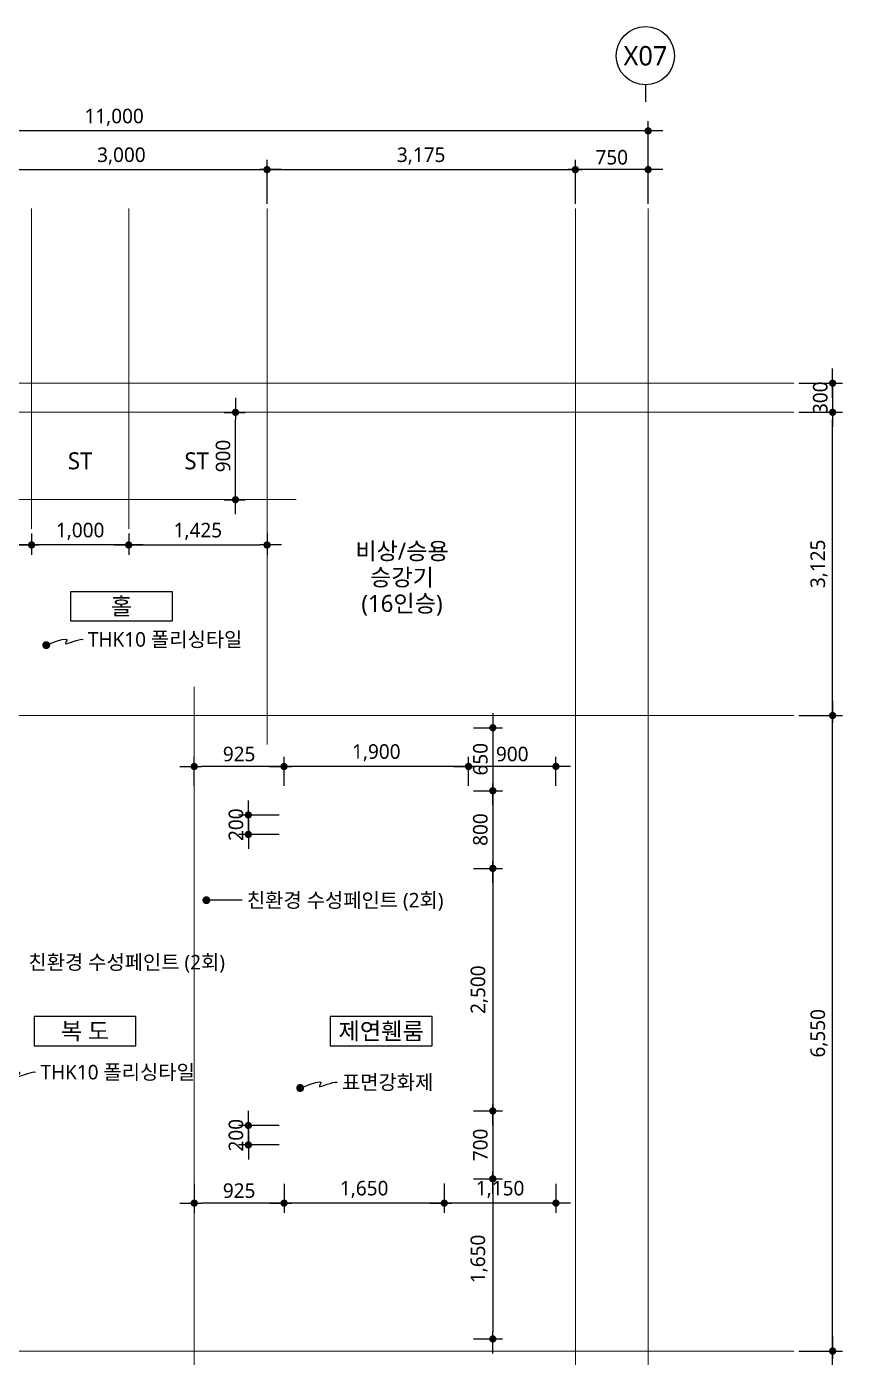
# Model space of a CAD drawing. Header units: millimetres. Extents: x 3320976 to 3527701, y 1183647 to 1243117.
# Drawn here: x 3472438 to 3480839, y 1228565 to 1242280 of the extents above; entities that cross this region are included whole.
import ezdxf
from ezdxf.enums import TextEntityAlignment as Align

# ---------------------------------------------------------------- set-up
doc = ezdxf.new("R2010")
doc.units = ezdxf.units.MM
doc.header["$MEASUREMENT"] = 0
doc.linetypes.add('CEN', pattern=[62, 60, -1, 0, -1])
doc.layers.get('0').update_dxf_attribs({"linetype": 'CONTINUOUS'})
for name, color, linetype, lineweight in [('A-AXIS-BUBL', 7, 'CONTINUOUS', 25), ('A-CNTL', 1, 'CEN', 15), ('A-DIMS', 7, 'CONTINUOUS', 25), ('A-MKXS-LEAD', 7, 'CONTINUOUS', 25), ('A-MKXS-TEXT1', 3, 'CONTINUOUS', 25), ('A-MKXX-NAME', 3, 'CONTINUOUS', 25), ('A-MKXX-SYMB', 7, 'CONTINUOUS', 25), ('A-XXXX-TXT2', 3, 'CONTINUOUS', 25)]:
    doc.layers.add(name, color=color, linetype=linetype, lineweight=lineweight)
doc.styles.add('HY울릉도L', font='')
doc.styles.add('맑은고딕', font='malgun.ttf')
doc.styles.get('HY울릉도L').set_extended_font_data('HYwulM')
doc.dimstyles.new('CDIM', dxfattribs={"dimtxt": 3, "dimasz": 1.5, "dimexe": 2, "dimexo": 1, "dimgap": 1, "dimtad": 1, "dimdec": 0, "dimrnd": 0.5, "dimzin": 0, "dimdsep": 32, "dimlunit": 6, "dimtxsty": 'HY울릉도L', "dimblk1": '_CIDOT', "dimblk2": '_CIDOT', "dimsah": 1, "dimcen": 5.5, "dimclrd": 2, "dimclre": 2, "dimclrt": 7, "dimadec": 0, "dimazin": 0, "dimtfac": 1, "dimtdec": 0, "dimtix": 1, "dimtmove": 2, "dimatfit": 1, "dimldrblk": '_CIDOT', "dimfxl": 1, "dimtolj": 1, "dimtzin": 0, "dimlwd": -1, "dimarcsym": 0})

# ---------------------------------------------------------------- blocks, each defined once
blk = doc.blocks.new('_CIDOT')
at = {"color": 0, "linetype": 'ByBlock'}
blk.add_line((2, 0), (-1, 0), dxfattribs=at)
at = {"color": 0, "linetype": 'ByBlock', "const_width": 0.5}
blk.add_lwpolyline([(-0.25, 0, 1), (0.25, 0, 1)], format="xyb", close=True, dxfattribs=at)
blk = doc.blocks.new('*D137')
at = {"layer": 'A-DIMS', "lineweight": -2, "transparency": 16777216}
for p, q in [((-10975, 14850), (-10975, 15700)), ((25, 14850), (25, 15700))]:
    blk.add_line(p, q, dxfattribs=at)
at = {"layer": 'A-DIMS', "transparency": 16777216}
blk.add_line((-50, 15600), (-10900, 15600), dxfattribs=at)
at = {"layer": 'A-DIMS', "transparency": 16777216, "xscale": 75, "yscale": 75, "zscale": 75, "rotation": 180}
blk.add_blockref('_CIDOT', (-10975, 15600), dxfattribs=at)
at = {"layer": 'A-DIMS', "transparency": 16777216, "xscale": 75, "yscale": 75, "zscale": 75}
blk.add_blockref('_CIDOT', (25, 15600), dxfattribs=at)
at = {"layer": 'A-DIMS', "color": 3, "transparency": 16777216, "insert": (-5475, 15740), "char_height": 150, "attachment_point": 5, "style": '맑은고딕'}
blk.add_mtext('\\A1;11,000', dxfattribs=at)
blk = doc.blocks.new('*D141')
at = {"layer": 'A-DIMS', "lineweight": -2, "transparency": 16777216}
for p, q in [((1575, 9575), (2025, 9575)), ((1575, 3025), (2025, 3025))]:
    blk.add_line(p, q, dxfattribs=at)
at = {"layer": 'A-DIMS', "transparency": 16777216}
blk.add_line((1925, 3100), (1925, 9500), dxfattribs=at)
at = {"layer": 'A-DIMS', "transparency": 16777216, "xscale": 75, "yscale": 75, "zscale": 75}
for p, rotation in [((1925, 9575), 90), ((1925, 3025), 270)]:
    blk.add_blockref('_CIDOT', p, dxfattribs=dict(at, rotation=rotation))
at = {"layer": 'A-DIMS', "color": 3, "transparency": 16777216, "insert": (1785, 6300), "char_height": 150, "attachment_point": 5, "rotation": 90, "style": '맑은고딕'}
blk.add_mtext('\\A1;6,550', dxfattribs=at)
blk = doc.blocks.new('*D142')
at = {"layer": 'A-DIMS', "lineweight": -2, "transparency": 16777216}
for p, q in [((1575, 3025), (2025, 3025)), ((1575, 0), (2025, 0))]:
    blk.add_line(p, q, dxfattribs=at)
at = {"layer": 'A-DIMS', "transparency": 16777216}
blk.add_line((1925, 75), (1925, 2950), dxfattribs=at)
at = {"layer": 'A-DIMS', "transparency": 16777216, "xscale": 75, "yscale": 75, "zscale": 75}
for p, rotation in [((1925, 3025), 90), ((1925, 0), 270)]:
    blk.add_blockref('_CIDOT', p, dxfattribs=dict(at, rotation=rotation))
at = {"layer": 'A-DIMS', "color": 3, "transparency": 16777216, "insert": (1785, 1512), "char_height": 150, "attachment_point": 5, "rotation": 90, "style": '맑은고딕'}
blk.add_mtext('\\A1;3,025', dxfattribs=at)
blk = doc.blocks.new('*D147')
at = {"layer": 'A-DIMS', "transparency": 16777216}
for p, q in [((1925, 13075), (1925, 13150)), ((1925, 13000), (1925, 12700)), ((1925, 12625), (1925, 12550))]:
    blk.add_line(p, q, dxfattribs=at)
at = {"layer": 'A-DIMS', "lineweight": -2, "transparency": 16777216}
for p, q in [((1575, 13000), (2025, 13000)), ((1575, 12700), (2025, 12700))]:
    blk.add_line(p, q, dxfattribs=at)
at = {"layer": 'A-DIMS', "transparency": 16777216, "xscale": 75, "yscale": 75, "zscale": 75}
for p, rotation in [((1925, 13000), 270), ((1925, 12700), 90)]:
    blk.add_blockref('_CIDOT', p, dxfattribs=dict(at, rotation=rotation))
at = {"layer": 'A-DIMS', "color": 3, "transparency": 16777216, "insert": (1798, 12850), "char_height": 150, "attachment_point": 5, "rotation": 90, "style": '맑은고딕'}
blk.add_mtext('\\A1;300', dxfattribs=at)
blk = doc.blocks.new('*D148')
at = {"layer": 'A-DIMS', "lineweight": -2, "transparency": 16777216}
for p, q in [((1575, 12700), (2025, 12700)), ((1575, 9575), (2025, 9575))]:
    blk.add_line(p, q, dxfattribs=at)
at = {"layer": 'A-DIMS', "transparency": 16777216}
blk.add_line((1925, 9650), (1925, 12625), dxfattribs=at)
at = {"layer": 'A-DIMS', "transparency": 16777216, "xscale": 75, "yscale": 75, "zscale": 75}
for p, rotation in [((1925, 12700), 90), ((1925, 9575), 270)]:
    blk.add_blockref('_CIDOT', p, dxfattribs=dict(at, rotation=rotation))
at = {"layer": 'A-DIMS', "color": 3, "transparency": 16777216, "insert": (1785, 11138), "char_height": 150, "attachment_point": 5, "rotation": 90, "style": '맑은고딕'}
blk.add_mtext('\\A1;3,125', dxfattribs=at)
blk = doc.blocks.new('*D129')
at = {"layer": 'A-DIMS', "lineweight": -2, "transparency": 16777216}
for p, q in [((-725, 14849), (-725, 15301)), ((25, 14850), (25, 15301))]:
    blk.add_line(p, q, dxfattribs=at)
at = {"layer": 'A-DIMS', "transparency": 16777216}
blk.add_line((-50, 15201), (-650, 15201), dxfattribs=at)
at = {"layer": 'A-DIMS', "transparency": 16777216, "xscale": 75, "yscale": 75, "zscale": 75, "rotation": 180}
blk.add_blockref('_CIDOT', (-725, 15201), dxfattribs=at)
at = {"layer": 'A-DIMS', "transparency": 16777216, "xscale": 75, "yscale": 75, "zscale": 75}
blk.add_blockref('_CIDOT', (25, 15201), dxfattribs=at)
at = {"layer": 'A-DIMS', "color": 3, "transparency": 16777216, "insert": (-350, 15328), "char_height": 150, "attachment_point": 5, "style": '맑은고딕'}
blk.add_mtext('\\A1;750', dxfattribs=at)
blk = doc.blocks.new('*D130')
at = {"layer": 'A-DIMS', "lineweight": -2, "transparency": 16777216}
for p, q in [((-3900, 14849), (-3900, 15301)), ((-725, 14849), (-725, 15301))]:
    blk.add_line(p, q, dxfattribs=at)
at = {"layer": 'A-DIMS', "transparency": 16777216}
blk.add_line((-3825, 15201), (-800, 15201), dxfattribs=at)
at = {"layer": 'A-DIMS', "transparency": 16777216, "xscale": 75, "yscale": 75, "zscale": 75, "rotation": 180}
blk.add_blockref('_CIDOT', (-3900, 15201), dxfattribs=at)
at = {"layer": 'A-DIMS', "transparency": 16777216, "xscale": 75, "yscale": 75, "zscale": 75}
blk.add_blockref('_CIDOT', (-725, 15201), dxfattribs=at)
at = {"layer": 'A-DIMS', "color": 3, "transparency": 16777216, "insert": (-2313, 15341), "char_height": 150, "attachment_point": 5, "style": '맑은고딕'}
blk.add_mtext('\\A1;3,175', dxfattribs=at)
blk = doc.blocks.new('*D132')
at = {"layer": 'A-DIMS', "lineweight": -2, "transparency": 16777216}
for p, q in [((-6900, 14849), (-6900, 15301)), ((-3900, 14851), (-3900, 15301))]:
    blk.add_line(p, q, dxfattribs=at)
at = {"layer": 'A-DIMS', "transparency": 16777216}
blk.add_line((-6825, 15201), (-3975, 15201), dxfattribs=at)
at = {"layer": 'A-DIMS', "transparency": 16777216, "xscale": 75, "yscale": 75, "zscale": 75, "rotation": 180}
blk.add_blockref('_CIDOT', (-6900, 15201), dxfattribs=at)
at = {"layer": 'A-DIMS', "transparency": 16777216, "xscale": 75, "yscale": 75, "zscale": 75}
blk.add_blockref('_CIDOT', (-3900, 15201), dxfattribs=at)
at = {"layer": 'A-DIMS', "color": 3, "transparency": 16777216, "insert": (-5400, 15341), "char_height": 150, "attachment_point": 5, "style": '맑은고딕'}
blk.add_mtext('\\A1;3,000', dxfattribs=at)
blk = doc.blocks.new('*D89')
at = {"layer": 'A-DIMS', "lineweight": -2, "transparency": 16777216}
for p, q in [((3473489, 1237055), (3473489, 1236838)), ((3474914, 1237055), (3474914, 1236838))]:
    blk.add_line(p, q, dxfattribs=at)
at = {"layer": 'A-DIMS', "transparency": 16777216}
blk.add_line((3473564, 1236938), (3474839, 1236938), dxfattribs=at)
at = {"layer": 'A-DIMS', "transparency": 16777216, "xscale": 75, "yscale": 75, "zscale": 75, "rotation": 180}
blk.add_blockref('_CIDOT', (3473489, 1236938), dxfattribs=at)
at = {"layer": 'A-DIMS', "transparency": 16777216, "xscale": 75, "yscale": 75, "zscale": 75}
blk.add_blockref('_CIDOT', (3474914, 1236938), dxfattribs=at)
at = {"layer": 'A-DIMS', "color": 3, "transparency": 16777216, "insert": (3474201, 1237078), "char_height": 150, "attachment_point": 5, "style": '맑은고딕'}
blk.add_mtext('\\A1;1,425', dxfattribs=at)
blk = doc.blocks.new('*D90')
at = {"layer": 'A-DIMS', "lineweight": -2, "transparency": 16777216}
for p, q in [((3472489, 1237055), (3472489, 1236838)), ((3473489, 1237055), (3473489, 1236838))]:
    blk.add_line(p, q, dxfattribs=at)
at = {"layer": 'A-DIMS', "transparency": 16777216}
blk.add_line((3473414, 1236938), (3472564, 1236938), dxfattribs=at)
at = {"layer": 'A-DIMS', "transparency": 16777216, "xscale": 75, "yscale": 75, "zscale": 75, "rotation": 180}
blk.add_blockref('_CIDOT', (3472489, 1236938), dxfattribs=at)
at = {"layer": 'A-DIMS', "transparency": 16777216, "xscale": 75, "yscale": 75, "zscale": 75}
blk.add_blockref('_CIDOT', (3473489, 1236938), dxfattribs=at)
at = {"layer": 'A-DIMS', "color": 3, "transparency": 16777216, "insert": (3472989, 1237078), "char_height": 150, "attachment_point": 5, "style": '맑은고딕'}
blk.add_mtext('\\A1;1,000', dxfattribs=at)
blk = doc.blocks.new('*D91')
at = {"layer": 'A-DIMS', "lineweight": -2, "transparency": 16777216}
for p, q in [((3471914, 1237055), (3471914, 1236838)), ((3472489, 1237055), (3472489, 1236838))]:
    blk.add_line(p, q, dxfattribs=at)
at = {"layer": 'A-DIMS', "transparency": 16777216}
blk.add_line((3472414, 1236938), (3471989, 1236938), dxfattribs=at)
at = {"layer": 'A-DIMS', "transparency": 16777216, "xscale": 75, "yscale": 75, "zscale": 75, "rotation": 180}
blk.add_blockref('_CIDOT', (3471914, 1236938), dxfattribs=at)
at = {"layer": 'A-DIMS', "transparency": 16777216, "xscale": 75, "yscale": 75, "zscale": 75}
blk.add_blockref('_CIDOT', (3472489, 1236938), dxfattribs=at)
at = {"layer": 'A-DIMS', "color": 3, "transparency": 16777216, "insert": (3472201, 1237064), "char_height": 150, "attachment_point": 5, "style": '맑은고딕'}
blk.add_mtext('\\A1;575', dxfattribs=at)
blk = doc.blocks.new('*D92')
at = {"layer": 'A-DIMS', "lineweight": -2, "transparency": 16777216}
for p, q in [((3474471, 1238305), (3474689, 1238305)), ((3474471, 1237405), (3474689, 1237405))]:
    blk.add_line(p, q, dxfattribs=at)
at = {"layer": 'A-DIMS', "transparency": 16777216}
blk.add_line((3474589, 1237480), (3474589, 1238230), dxfattribs=at)
at = {"layer": 'A-DIMS', "transparency": 16777216, "xscale": 75, "yscale": 75, "zscale": 75}
for p, rotation in [((3474589, 1238305), 90), ((3474589, 1237405), 270)]:
    blk.add_blockref('_CIDOT', p, dxfattribs=dict(at, rotation=rotation))
at = {"layer": 'A-DIMS', "color": 3, "transparency": 16777216, "insert": (3474461, 1237855), "char_height": 150, "attachment_point": 5, "rotation": 90, "style": '맑은고딕'}
blk.add_mtext('\\A1;900', dxfattribs=at)
blk = doc.blocks.new('비상승용승강기16인승')
at = {"layer": 'A-MKXX-NAME', "style": '맑은고딕'}
for s, p in [('비상/승용', (0, 270)), ('승강기', (0, 0)), ('(16인승)', (0, -270))]:
    blk.add_text(s, height=175, dxfattribs=at).set_placement(p, align=Align.MIDDLE_CENTER)
blk = doc.blocks.new('*D587')
at = {"layer": 'A-DIMS', "lineweight": -2, "transparency": 16777216}
for p, q in [((3476989, 1234455), (3476989, 1234756)), ((3477889, 1234456), (3477889, 1234756))]:
    blk.add_line(p, q, dxfattribs=at)
at = {"layer": 'A-DIMS', "transparency": 16777216}
blk.add_line((3477814, 1234656), (3477064, 1234656), dxfattribs=at)
at = {"layer": 'A-DIMS', "transparency": 16777216, "xscale": 75, "yscale": 75, "zscale": 75, "rotation": 180}
blk.add_blockref('_CIDOT', (3476989, 1234656), dxfattribs=at)
at = {"layer": 'A-DIMS', "transparency": 16777216, "xscale": 75, "yscale": 75, "zscale": 75}
blk.add_blockref('_CIDOT', (3477889, 1234656), dxfattribs=at)
at = {"layer": 'A-DIMS', "color": 3, "transparency": 16777216, "insert": (3477439, 1234783), "char_height": 150, "attachment_point": 5, "style": '맑은고딕'}
blk.add_mtext('\\A1;900', dxfattribs=at)
blk = doc.blocks.new('*D588')
at = {"layer": 'A-DIMS', "lineweight": -2, "transparency": 16777216}
for p, q in [((3475089, 1234455), (3475089, 1234755)), ((3476989, 1234455), (3476989, 1234755))]:
    blk.add_line(p, q, dxfattribs=at)
at = {"layer": 'A-DIMS', "transparency": 16777216}
blk.add_line((3476914, 1234655), (3475164, 1234655), dxfattribs=at)
at = {"layer": 'A-DIMS', "transparency": 16777216, "xscale": 75, "yscale": 75, "zscale": 75, "rotation": 180}
blk.add_blockref('_CIDOT', (3475089, 1234655), dxfattribs=at)
at = {"layer": 'A-DIMS', "transparency": 16777216, "xscale": 75, "yscale": 75, "zscale": 75}
blk.add_blockref('_CIDOT', (3476989, 1234655), dxfattribs=at)
at = {"layer": 'A-DIMS', "color": 3, "transparency": 16777216, "insert": (3476039, 1234796), "char_height": 150, "attachment_point": 5, "style": '맑은고딕'}
blk.add_mtext('\\A1;1,900', dxfattribs=at)
blk = doc.blocks.new('*D589')
at = {"layer": 'A-DIMS', "lineweight": -2, "transparency": 16777216}
for p, q in [((3474164, 1234455), (3474164, 1234755)), ((3475089, 1234455), (3475089, 1234755))]:
    blk.add_line(p, q, dxfattribs=at)
at = {"layer": 'A-DIMS', "transparency": 16777216}
blk.add_line((3475014, 1234655), (3474239, 1234655), dxfattribs=at)
at = {"layer": 'A-DIMS', "transparency": 16777216, "xscale": 75, "yscale": 75, "zscale": 75, "rotation": 180}
blk.add_blockref('_CIDOT', (3474164, 1234655), dxfattribs=at)
at = {"layer": 'A-DIMS', "transparency": 16777216, "xscale": 75, "yscale": 75, "zscale": 75}
blk.add_blockref('_CIDOT', (3475089, 1234655), dxfattribs=at)
at = {"layer": 'A-DIMS', "color": 3, "transparency": 16777216, "insert": (3474626, 1234783), "char_height": 150, "attachment_point": 5, "style": '맑은고딕'}
blk.add_mtext('\\A1;925', dxfattribs=at)
blk = doc.blocks.new('*D590')
at = {"layer": 'A-DIMS', "lineweight": -2, "transparency": 16777216}
for p, q in [((3477039, 1235055), (3477339, 1235055)), ((3477039, 1234405), (3477339, 1234405))]:
    blk.add_line(p, q, dxfattribs=at)
at = {"layer": 'A-DIMS', "transparency": 16777216}
blk.add_line((3477239, 1234980), (3477239, 1234480), dxfattribs=at)
at = {"layer": 'A-DIMS', "transparency": 16777216, "xscale": 75, "yscale": 75, "zscale": 75}
for p, rotation in [((3477239, 1235055), 90), ((3477239, 1234405), 270)]:
    blk.add_blockref('_CIDOT', p, dxfattribs=dict(at, rotation=rotation))
at = {"layer": 'A-DIMS', "color": 3, "transparency": 16777216, "insert": (3477111, 1234730), "char_height": 150, "attachment_point": 5, "rotation": 90, "style": '맑은고딕'}
blk.add_mtext('\\A1;650', dxfattribs=at)
blk = doc.blocks.new('*D591')
at = {"layer": 'A-DIMS', "lineweight": -2, "transparency": 16777216}
for p, q in [((3477039, 1234405), (3477339, 1234405)), ((3477039, 1233605), (3477339, 1233605))]:
    blk.add_line(p, q, dxfattribs=at)
at = {"layer": 'A-DIMS', "transparency": 16777216}
blk.add_line((3477239, 1234330), (3477239, 1233680), dxfattribs=at)
at = {"layer": 'A-DIMS', "transparency": 16777216, "xscale": 75, "yscale": 75, "zscale": 75}
for p, rotation in [((3477239, 1234405), 90), ((3477239, 1233605), 270)]:
    blk.add_blockref('_CIDOT', p, dxfattribs=dict(at, rotation=rotation))
at = {"layer": 'A-DIMS', "color": 3, "transparency": 16777216, "insert": (3477111, 1234005), "char_height": 150, "attachment_point": 5, "rotation": 90, "style": '맑은고딕'}
blk.add_mtext('\\A1;800', dxfattribs=at)
blk = doc.blocks.new('*D592')
at = {"layer": 'A-DIMS', "lineweight": -2, "transparency": 16777216}
for p, q in [((3477039, 1233605), (3477339, 1233605)), ((3477039, 1231105), (3477339, 1231105))]:
    blk.add_line(p, q, dxfattribs=at)
at = {"layer": 'A-DIMS', "transparency": 16777216}
blk.add_line((3477239, 1233530), (3477239, 1231180), dxfattribs=at)
at = {"layer": 'A-DIMS', "transparency": 16777216, "xscale": 75, "yscale": 75, "zscale": 75}
for p, rotation in [((3477239, 1233605), 90), ((3477239, 1231105), 270)]:
    blk.add_blockref('_CIDOT', p, dxfattribs=dict(at, rotation=rotation))
at = {"layer": 'A-DIMS', "color": 3, "transparency": 16777216, "insert": (3477099, 1232355), "char_height": 150, "attachment_point": 5, "rotation": 90, "style": '맑은고딕'}
blk.add_mtext('\\A1;2,500', dxfattribs=at)
blk = doc.blocks.new('*D593')
at = {"layer": 'A-DIMS', "lineweight": -2, "transparency": 16777216}
for p, q in [((3477039, 1231105), (3477339, 1231105)), ((3477039, 1230405), (3477339, 1230405))]:
    blk.add_line(p, q, dxfattribs=at)
at = {"layer": 'A-DIMS', "transparency": 16777216}
blk.add_line((3477239, 1231030), (3477239, 1230480), dxfattribs=at)
at = {"layer": 'A-DIMS', "transparency": 16777216, "xscale": 75, "yscale": 75, "zscale": 75}
for p, rotation in [((3477239, 1231105), 90), ((3477239, 1230405), 270)]:
    blk.add_blockref('_CIDOT', p, dxfattribs=dict(at, rotation=rotation))
at = {"layer": 'A-DIMS', "color": 3, "transparency": 16777216, "insert": (3477111, 1230755), "char_height": 150, "attachment_point": 5, "rotation": 90, "style": '맑은고딕'}
blk.add_mtext('\\A1;700', dxfattribs=at)
blk = doc.blocks.new('*D594')
at = {"layer": 'A-DIMS', "lineweight": -2, "transparency": 16777216}
for p, q in [((3477039, 1230405), (3477339, 1230405)), ((3477039, 1228755), (3477339, 1228755))]:
    blk.add_line(p, q, dxfattribs=at)
at = {"layer": 'A-DIMS', "transparency": 16777216}
blk.add_line((3477239, 1230330), (3477239, 1228830), dxfattribs=at)
at = {"layer": 'A-DIMS', "transparency": 16777216, "xscale": 75, "yscale": 75, "zscale": 75}
for p, rotation in [((3477239, 1230405), 90), ((3477239, 1228755), 270)]:
    blk.add_blockref('_CIDOT', p, dxfattribs=dict(at, rotation=rotation))
at = {"layer": 'A-DIMS', "color": 3, "transparency": 16777216, "insert": (3477098, 1229580), "char_height": 150, "attachment_point": 5, "rotation": 90, "style": '맑은고딕'}
blk.add_mtext('\\A1;1,650', dxfattribs=at)
blk = doc.blocks.new('*D595')
at = {"layer": 'A-DIMS', "lineweight": -2, "transparency": 16777216}
for p, q in [((3476739, 1230355), (3476739, 1230055)), ((3477889, 1230355), (3477889, 1230055))]:
    blk.add_line(p, q, dxfattribs=at)
at = {"layer": 'A-DIMS', "transparency": 16777216}
blk.add_line((3477814, 1230155), (3476814, 1230155), dxfattribs=at)
at = {"layer": 'A-DIMS', "transparency": 16777216, "xscale": 75, "yscale": 75, "zscale": 75, "rotation": 180}
blk.add_blockref('_CIDOT', (3476739, 1230155), dxfattribs=at)
at = {"layer": 'A-DIMS', "transparency": 16777216, "xscale": 75, "yscale": 75, "zscale": 75}
blk.add_blockref('_CIDOT', (3477889, 1230155), dxfattribs=at)
at = {"layer": 'A-DIMS', "color": 3, "transparency": 16777216, "insert": (3477314, 1230296), "char_height": 150, "attachment_point": 5, "style": '맑은고딕'}
blk.add_mtext('\\A1;1,150', dxfattribs=at)
blk = doc.blocks.new('*D596')
at = {"layer": 'A-DIMS', "lineweight": -2, "transparency": 16777216}
for p, q in [((3475089, 1230355), (3475089, 1230055)), ((3476739, 1230356), (3476739, 1230055))]:
    blk.add_line(p, q, dxfattribs=at)
at = {"layer": 'A-DIMS', "transparency": 16777216}
blk.add_line((3476664, 1230155), (3475164, 1230155), dxfattribs=at)
at = {"layer": 'A-DIMS', "transparency": 16777216, "xscale": 75, "yscale": 75, "zscale": 75, "rotation": 180}
blk.add_blockref('_CIDOT', (3475089, 1230155), dxfattribs=at)
at = {"layer": 'A-DIMS', "transparency": 16777216, "xscale": 75, "yscale": 75, "zscale": 75}
blk.add_blockref('_CIDOT', (3476739, 1230155), dxfattribs=at)
at = {"layer": 'A-DIMS', "color": 3, "transparency": 16777216, "insert": (3475914, 1230296), "char_height": 150, "attachment_point": 5, "style": '맑은고딕'}
blk.add_mtext('\\A1;1,650', dxfattribs=at)
blk = doc.blocks.new('*D597')
at = {"layer": 'A-DIMS', "lineweight": -2, "transparency": 16777216}
for p, q in [((3474164, 1230355), (3474164, 1230055)), ((3475089, 1230355), (3475089, 1230055))]:
    blk.add_line(p, q, dxfattribs=at)
at = {"layer": 'A-DIMS', "transparency": 16777216}
blk.add_line((3475014, 1230155), (3474239, 1230155), dxfattribs=at)
at = {"layer": 'A-DIMS', "transparency": 16777216, "xscale": 75, "yscale": 75, "zscale": 75, "rotation": 180}
blk.add_blockref('_CIDOT', (3474164, 1230155), dxfattribs=at)
at = {"layer": 'A-DIMS', "transparency": 16777216, "xscale": 75, "yscale": 75, "zscale": 75}
blk.add_blockref('_CIDOT', (3475089, 1230155), dxfattribs=at)
at = {"layer": 'A-DIMS', "color": 3, "transparency": 16777216, "insert": (3474626, 1230283), "char_height": 150, "attachment_point": 5, "style": '맑은고딕'}
blk.add_mtext('\\A1;925', dxfattribs=at)
blk = doc.blocks.new('*D622')
at = {"layer": 'A-DIMS', "transparency": 16777216}
for p, q in [((3474721, 1234230), (3474721, 1234305)), ((3474721, 1233955), (3474721, 1234155)), ((3474721, 1233880), (3474721, 1233805))]:
    blk.add_line(p, q, dxfattribs=at)
at = {"layer": 'A-DIMS', "lineweight": -2, "transparency": 16777216}
for p, q in [((3475039, 1234155), (3474621, 1234155)), ((3475039, 1233955), (3474621, 1233955))]:
    blk.add_line(p, q, dxfattribs=at)
at = {"layer": 'A-DIMS', "transparency": 16777216, "xscale": 75, "yscale": 75, "zscale": 75}
for p, rotation in [((3474721, 1234155), 270), ((3474721, 1233955), 90)]:
    blk.add_blockref('_CIDOT', p, dxfattribs=dict(at, rotation=rotation))
at = {"layer": 'A-DIMS', "color": 3, "transparency": 16777216, "insert": (3474594, 1234055), "char_height": 150, "attachment_point": 5, "rotation": 90, "style": '맑은고딕'}
blk.add_mtext('\\A1;200', dxfattribs=at)
blk = doc.blocks.new('*D623')
at = {"layer": 'A-DIMS', "transparency": 16777216}
for p, q in [((3474721, 1231030), (3474721, 1231105)), ((3474721, 1230755), (3474721, 1230955)), ((3474721, 1230680), (3474721, 1230605))]:
    blk.add_line(p, q, dxfattribs=at)
at = {"layer": 'A-DIMS', "lineweight": -2, "transparency": 16777216}
for p, q in [((3475039, 1230955), (3474621, 1230955)), ((3475039, 1230755), (3474621, 1230755))]:
    blk.add_line(p, q, dxfattribs=at)
at = {"layer": 'A-DIMS', "transparency": 16777216, "xscale": 75, "yscale": 75, "zscale": 75}
for p, rotation in [((3474721, 1230955), 270), ((3474721, 1230755), 90)]:
    blk.add_blockref('_CIDOT', p, dxfattribs=dict(at, rotation=rotation))
at = {"layer": 'A-DIMS', "color": 3, "transparency": 16777216, "insert": (3474594, 1230855), "char_height": 150, "attachment_point": 5, "rotation": 90, "style": '맑은고딕'}
blk.add_mtext('\\A1;200', dxfattribs=at)
blk = doc.blocks.new('CORE5_GRID_1')
at = {"layer": 'A-AXIS-BUBL', "ltscale": 0.2}
blk.add_line((0, 15900), (0, 16075), dxfattribs=at)
blk.add_circle((-2.9, 16375), 300, dxfattribs=at)
at = {"layer": 'A-CNTL'}
for p, q in [((-6325, 11500), (-6325, 14799.3)), ((-5325, 11500), (-5325, 14799.3)), ((-3900, 9275), (-3900, 14799.3)), ((-725, -1800.7), (-725, 14799.3)), ((25, -1800), (25, 14800)), ((-12475, 13000), (1525, 13000)), ((-12475, 12700), (1525, 12700)), ((-7200, 11800), (-3600, 11800)), ((-4650, -1800.7), (-4650, 9875)), ((-7200, 9575), (1525, 9575)), ((-12475, 3025), (1525, 3025))]:
    blk.add_line(p, q, dxfattribs=at)
at = {"layer": 'A-XXXX-TXT2', "ltscale": 0.2, "style": '맑은고딕'}
blk.add_text('X07', height=200, dxfattribs=at).set_placement((-2.9, 16375), align=Align.MIDDLE)
at = {"layer": 'A-DIMS'}
for base, p1, p2, angle, picture, middle in [((-10975, 15600), (25, 14800), (-10975, 14800), 180, '*D137', (-5475, 15740.5)), ((-725, 15200.7), (25, 14800), (-725, 14799.3), 180, '*D129', (-350, 15328.2)), ((1925, 12700), (1525, 13000), (1525, 12700), 90, '*D147', (1797.5, 12850)), ((1925, 12700), (1525, 9575), (1525, 12700), 270, '*D148', (1784.5, 11137.5)), ((1925, 9575), (1525, 3025), (1525, 9575), 270, '*D141', (1784.9, 6300)), ((1925, 3025), (1525, 0), (1525, 3025), 270, '*D142', (1784.9, 1512.5))]:
    dim = blk.add_linear_dim(base=base, p1=p1, p2=p2, angle=angle, dimstyle='CDIM', override={"dimscale": 50, "dimtxsty": '맑은고딕', "dimclrd": 256, "dimclre": 256, "dimclrt": 3}, dxfattribs=at)
    dim.commit()
    dim.dimension.update_dxf_attribs({"geometry": picture, "text_midpoint": middle})
for base, p1, p2, picture, middle in [((-3900, 15200.7), (-6900, 14799.3), (-3900, 14800.7), '*D132', (-5400, 15340.7)), ((-725, 15200.7), (-3900, 14799.3), (-725, 14799.3), '*D130', (-2312.5, 15341.1))]:
    dim = blk.add_linear_dim(base=base, p1=p1, p2=p2, dimstyle='CDIM', override={"dimscale": 50, "dimtxsty": '맑은고딕', "dimclrd": 256, "dimclre": 256, "dimclrt": 3}, dxfattribs=at)
    dim.commit()
    dim.dimension.update_dxf_attribs({"geometry": picture, "text_midpoint": middle})

msp = doc.modelspace()

# ---------------------------------------------------------------- linework, layer by layer
at = {"layer": 'A-MKXS-LEAD', "const_width": 40}
for points in [[(3472618.9, 1235907.8, 1), (3472660.3, 1235903.7, 1)], [(3474268.3, 1233279.1, 1), (3474309.7, 1233274.9, 1)], [(3475234.4, 1231343.7, 1), (3475275.8, 1231339.6, 1)]]:
    msp.add_lwpolyline(points, format="xyb", close=True, dxfattribs=at)
at = {"layer": 'A-MKXS-LEAD'}
for points in [[(3472638.8, 1235905.4), (3472736.5, 1235942.3), (3472800.2, 1235962.2), (3472836.5, 1235968.6), (3472851.9, 1235965.1), (3472853, 1235955.2), (3472846.5, 1235942.4), (3472839, 1235930.2), (3472837.1, 1235922.2), (3472845.7, 1235920.8), (3472863.8, 1235925.2), (3472888.7, 1235933.4), (3472917.6, 1235943.5), (3472947.8, 1235953.6), (3472976.6, 1235961.8), (3473001.3, 1235966.1), (3473019.2, 1235964.7)], [(3474656, 1233277), (3474289, 1233277), (3474289, 1233277)], [(3472150.2, 1231446), (3472247.9, 1231482.9), (3472311.6, 1231502.8), (3472347.9, 1231509.2), (3472363.3, 1231505.7), (3472364.4, 1231495.8), (3472357.9, 1231483), (3472350.4, 1231470.8), (3472348.4, 1231462.8), (3472357.1, 1231461.4), (3472375.2, 1231465.8), (3472400.1, 1231474.1), (3472429, 1231484.2), (3472459.2, 1231494.3), (3472488, 1231502.4), (3472512.7, 1231506.7), (3472530.5, 1231505.3)], [(3475254.3, 1231341.3), (3475352, 1231378.2), (3475415.7, 1231398.1), (3475452, 1231404.5), (3475467.4, 1231401.1), (3475468.5, 1231391.1), (3475462, 1231378.3), (3475454.5, 1231366.2), (3475452.5, 1231358.1), (3475461.2, 1231356.8), (3475479.3, 1231361.2), (3475504.2, 1231369.4), (3475533.1, 1231379.5), (3475563.3, 1231389.6), (3475592.1, 1231397.7), (3475616.8, 1231402), (3475634.7, 1231400.6)]]:
    msp.add_lwpolyline(points, dxfattribs=at)
at = {"layer": 'A-MKXX-SYMB'}
for points in [[(3473938.8, 1236455.4), (3472888.8, 1236455.4), (3472888.8, 1236155.4), (3473938.8, 1236155.4)], [(3473563.8, 1232077.6), (3472513.8, 1232077.6), (3472513.8, 1231777.6), (3473563.8, 1231777.6)], [(3476613.8, 1232077.6), (3475563.8, 1232077.6), (3475563.8, 1231777.6), (3476613.8, 1231777.6)]]:
    msp.add_lwpolyline(points, close=True, dxfattribs=at)

# ---------------------------------------------------------------- block references
at = {"layer": 'A-DIMS'}
msp.add_blockref('CORE5_GRID_1', (3478813.8, 1225605.4), dxfattribs=at)
at = {"layer": 'A-MKXX-NAME'}
msp.add_blockref('비상승용승강기16인승', (3476303.8, 1236605.4), dxfattribs=at)

# ---------------------------------------------------------------- texts
at = {"layer": 'A-MKXS-TEXT1', "style": '맑은고딕'}
for s, p in [('THK10 폴리싱타일', (3473069.2, 1235964.7)), ('친환경 수성페인트 (2회)', (3474706, 1233277)), ('친환경 수성페인트 (2회)', (3472455.8, 1232637.9)), ('THK10 폴리싱타일', (3472580.5, 1231505.3)), ('표면강화제', (3475684.7, 1231400.6))]:
    msp.add_text(s, height=150, dxfattribs=at).set_placement(p, align=Align.MIDDLE_LEFT)
at = {"layer": 'A-MKXX-NAME', "style": '맑은고딕'}
for s, p in [('ST', (3472988.8, 1237805.4)), ('ST', (3474188.8, 1237805.4)), ('홀', (3473413.8, 1236305.4)), ('제연휀룸', (3476088.8, 1231927.6)), ('복 도', (3473038.8, 1231927.6))]:
    msp.add_text(s, height=175, dxfattribs=at).set_placement(p, align=Align.MIDDLE_CENTER)

# ---------------------------------------------------------------- dimensions: what is measured, and where the dimension line sits
at = {"layer": 'A-DIMS'}
for base, p1, p2, angle, picture, middle in [((3474588.8, 1238305.4), (3474421.3, 1237405.4), (3474421.3, 1238305.4), 270, '*D92', (3474461.3, 1237855.4)), ((3474913.8, 1236937.9), (3473488.8, 1237105.4), (3474913.8, 1237105.4), 180, '*D89', (3474201.3, 1237078.4)), ((3474721.3, 1234155.4), (3475088.8, 1233955.4), (3475088.8, 1234155.4), 270, '*D622', (3474593.8, 1234055.4)), ((3474721.3, 1230955.4), (3475088.8, 1230755.4), (3475088.8, 1230955.4), 270, '*D623', (3474593.8, 1230855.4))]:
    dim = msp.add_linear_dim(base=base, p1=p1, p2=p2, angle=angle, dimstyle='CDIM', override={"dimscale": 50, "dimtxsty": '맑은고딕', "dimclrd": 256, "dimclre": 256, "dimclrt": 3}, dxfattribs=at)
    dim.commit()
    dim.dimension.update_dxf_attribs({"geometry": picture, "text_midpoint": middle})
for base, p1, p2, picture, middle in [((3471913.8, 1236937.9), (3472488.8, 1237105.4), (3471913.8, 1237105.4), '*D91', (3472201.3, 1237064.2)), ((3472488.8, 1236937.9), (3473488.8, 1237105.4), (3472488.8, 1237105.4), '*D90', (3472988.8, 1237078.4))]:
    dim = msp.add_linear_dim(base=base, p1=p1, p2=p2, dimstyle='CDIM', override={"dimscale": 50, "dimtxsty": '맑은고딕', "dimclrd": 256, "dimclre": 256, "dimclrt": 3}, dxfattribs=at)
    dim.commit()
    dim.dimension.update_dxf_attribs({"geometry": picture, "text_midpoint": middle})
for base, p1, p2, picture, middle in [((3477238.9, 1234405.4), (3476988.9, 1235055.4), (3476988.9, 1234405.4), '*D590', (3477238.9, 1234730.4)), ((3477238.8, 1233605.4), (3476988.8, 1234405.4), (3476988.8, 1233605.4), '*D591', (3477238.8, 1234005.4)), ((3477238.8, 1231105.4), (3476988.8, 1233605.4), (3476988.8, 1231105.4), '*D592', (3477238.8, 1232355.4)), ((3477238.8, 1230405.4), (3476988.8, 1231105.4), (3476988.8, 1230405.4), '*D593', (3477238.8, 1230755.4)), ((3477238.8, 1228755.4), (3476988.8, 1230405.4), (3476988.8, 1228755.4), '*D594', (3477238.8, 1229580.4))]:
    dim = msp.add_linear_dim(base=base, p1=p1, p2=p2, angle=90, text='<>\\X', dimstyle='CDIM', override={"dimscale": 50, "dimtxsty": '맑은고딕', "dimclrd": 256, "dimclre": 256, "dimclrt": 3}, dxfattribs=at)
    dim.commit()
    dim.dimension.update_dxf_attribs({"geometry": picture, "text_midpoint": middle})
for base, p1, p2, picture, middle in [((3474163.8, 1234655.4), (3475088.8, 1234405.4), (3474163.8, 1234405.4), '*D589', (3474626.3, 1234655.4)), ((3475088.8, 1234655.4), (3476988.8, 1234405.3), (3475088.8, 1234405.4), '*D588', (3476038.8, 1234655.4)), ((3476988.8, 1234655.6), (3477888.8, 1234405.9), (3476988.8, 1234405.4), '*D587', (3477438.8, 1234655.6)), ((3474163.8, 1230155.4), (3475088.8, 1230405.4), (3474163.8, 1230405.4), '*D597', (3474626.3, 1230155.4)), ((3475088.8, 1230155.4), (3476738.8, 1230405.6), (3475088.8, 1230405.4), '*D596', (3475913.8, 1230155.4)), ((3476738.8, 1230155.3), (3477888.8, 1230404.9), (3476738.8, 1230405.4), '*D595', (3477313.8, 1230155.3))]:
    dim = msp.add_linear_dim(base=base, p1=p1, p2=p2, text='<>\\X', dimstyle='CDIM', override={"dimscale": 50, "dimtxsty": '맑은고딕', "dimclrd": 256, "dimclre": 256, "dimclrt": 3}, dxfattribs=at)
    dim.commit()
    dim.dimension.update_dxf_attribs({"geometry": picture, "text_midpoint": middle})

doc.saveas('drawing.dxf')
